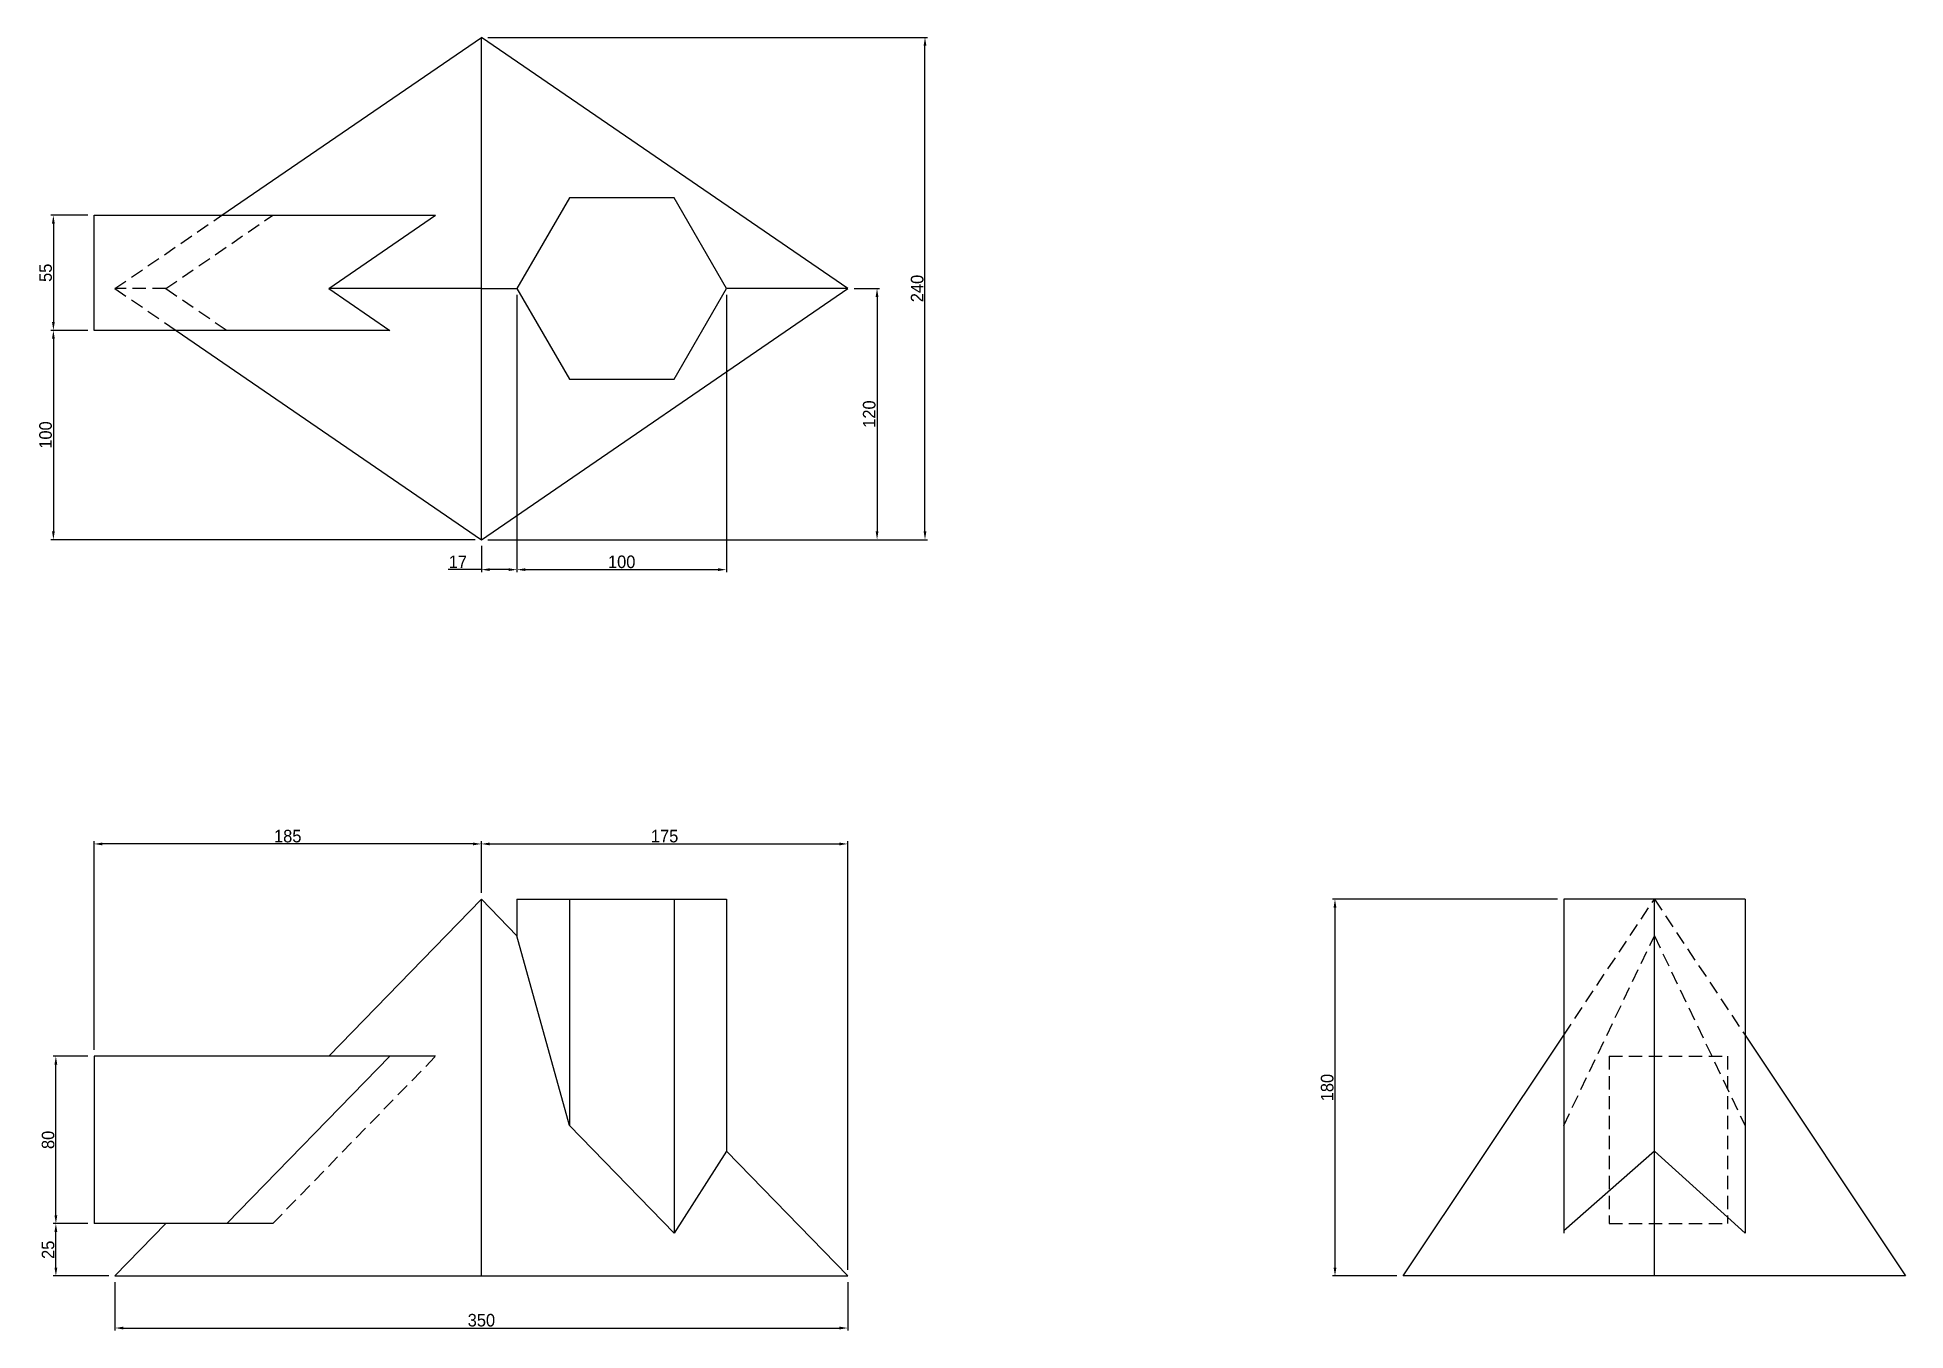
# Model space of a CAD drawing. Header units: millimetres. Extents: x 187 to 1080, y 191 to 809.
import ezdxf

# ---------------------------------------------------------------- set-up
doc = ezdxf.new("R2010")
doc.units = ezdxf.units.MM
doc.linetypes.add('HIDDEN', pattern=[9.525, 6.35, -3.175])
for name, color, linetype in [('dim', 1, 'Continuous'), ('hidden', 2, 'HIDDEN'), ('model', 7, 'Continuous')]:
    doc.layers.add(name, color=color, linetype=linetype)
doc.styles.get("Standard").update_dxf_attribs({"font": ''})
doc.styles.get('Standard').set_extended_font_data('Gulim')
doc.dimstyles.new('ISO-25', dxfattribs={"dimtxt": 6, "dimasz": 4, "dimexe": 1.25, "dimexo": 3, "dimtad": 1, "dimtxsty": 'Standard', "dimcen": 2.5, "dimadec": 0, "dimazin": 0, "dimtfac": 1, "dimtmove": 0, "dimatfit": 3, "dimfxl": 1, "dimarcsym": 0})

# ---------------------------------------------------------------- blocks, each defined once
blk = doc.blocks.new('*D6')
at = {"layer": 'Defpoints', "color": 0, "transparency": 16777216}
for p in [(916.24, 397.37), (806.99, 217.37), (839.54, 217.37)]:
    blk.add_point(p, dxfattribs=at)
at = {"layer": 'dim', "color": 0, "lineweight": -2, "transparency": 16777216}
for p, q in [((913.24, 397.37), (805.74, 397.37)), ((806.99, 393.37), (806.99, 221.37)), ((836.54, 217.37), (805.74, 217.37))]:
    blk.add_line(p, q, dxfattribs=at)
at = {"layer": 'dim', "color": 0, "transparency": 16777216}
for points in [[(806.32, 393.37), (807.66, 393.37), (806.99, 397.37)], [(806.32, 221.37), (807.66, 221.37), (806.99, 217.37)]]:
    blk.add_solid(points, dxfattribs=at)
at = {"layer": 'dim', "color": 0, "transparency": 16777216, "insert": (803.28, 307.37), "char_height": 6, "attachment_point": 5, "rotation": 90}
blk.add_mtext('180', dxfattribs=at)
blk = doc.blocks.new('*D7')
at = {"layer": 'Defpoints', "color": 0, "transparency": 16777216}
for p in [(574.31, 423.77), (399.31, 397.37), (574.31, 217.37)]:
    blk.add_point(p, dxfattribs=at)
at = {"layer": 'dim', "color": 0, "lineweight": -2, "transparency": 16777216}
for p, q in [((399.31, 400.37), (399.31, 425.02)), ((403.31, 423.77), (570.31, 423.77)), ((574.31, 220.37), (574.31, 425.02))]:
    blk.add_line(p, q, dxfattribs=at)
at = {"layer": 'dim', "color": 0, "transparency": 16777216}
for points in [[(403.31, 424.43), (403.31, 423.1), (399.31, 423.77)], [(570.31, 424.43), (570.31, 423.1), (574.31, 423.77)]]:
    blk.add_solid(points, dxfattribs=at)
at = {"layer": 'dim', "color": 0, "transparency": 16777216, "insert": (486.81, 427.48), "char_height": 6, "attachment_point": 5}
blk.add_mtext('175', dxfattribs=at)
blk = doc.blocks.new('*D8')
at = {"layer": 'Defpoints', "color": 0, "transparency": 16777216}
for p in [(214.31, 423.77), (399.31, 397.37), (214.31, 322.37)]:
    blk.add_point(p, dxfattribs=at)
at = {"layer": 'dim', "color": 0, "lineweight": -2, "transparency": 16777216}
for p, q in [((214.31, 325.37), (214.31, 425.02)), ((395.31, 423.77), (218.31, 423.77)), ((399.31, 400.37), (399.31, 425.02))]:
    blk.add_line(p, q, dxfattribs=at)
at = {"layer": 'dim', "color": 0, "transparency": 16777216}
for points in [[(218.31, 424.43), (218.31, 423.1), (214.31, 423.77)], [(395.31, 424.43), (395.31, 423.1), (399.31, 423.77)]]:
    blk.add_solid(points, dxfattribs=at)
at = {"layer": 'dim', "color": 0, "transparency": 16777216, "insert": (306.81, 427.48), "char_height": 6, "attachment_point": 5}
blk.add_mtext('185', dxfattribs=at)
blk = doc.blocks.new('*D9')
at = {"layer": 'Defpoints', "color": 0, "transparency": 16777216}
for p in [(224.31, 217.37), (574.31, 217.37), (574.31, 192.49)]:
    blk.add_point(p, dxfattribs=at)
at = {"layer": 'dim', "color": 0, "lineweight": -2, "transparency": 16777216}
for p, q in [((224.31, 214.37), (224.31, 191.24)), ((574.31, 214.37), (574.31, 191.24)), ((228.31, 192.49), (570.31, 192.49))]:
    blk.add_line(p, q, dxfattribs=at)
at = {"layer": 'dim', "color": 0, "transparency": 16777216}
for points in [[(228.31, 193.15), (228.31, 191.82), (224.31, 192.49)], [(570.31, 193.15), (570.31, 191.82), (574.31, 192.49)]]:
    blk.add_solid(points, dxfattribs=at)
at = {"layer": 'dim', "color": 0, "transparency": 16777216, "insert": (399.31, 196.19), "char_height": 6, "attachment_point": 5}
blk.add_mtext('350', dxfattribs=at)
blk = doc.blocks.new('*D10')
at = {"layer": 'Defpoints', "color": 0, "transparency": 16777216}
for p in [(196.07, 242.37), (214.31, 242.37), (224.31, 217.37)]:
    blk.add_point(p, dxfattribs=at)
at = {"layer": 'dim', "color": 0, "lineweight": -2, "transparency": 16777216}
for p, q in [((211.31, 242.37), (194.82, 242.37)), ((196.07, 221.37), (196.07, 238.37)), ((221.31, 217.37), (194.82, 217.37))]:
    blk.add_line(p, q, dxfattribs=at)
at = {"layer": 'dim', "color": 0, "transparency": 16777216}
for points in [[(195.4, 238.37), (196.74, 238.37), (196.07, 242.37)], [(195.4, 221.37), (196.74, 221.37), (196.07, 217.37)]]:
    blk.add_solid(points, dxfattribs=at)
at = {"layer": 'dim', "color": 0, "transparency": 16777216, "insert": (192.37, 229.87), "char_height": 6, "attachment_point": 5, "rotation": 90}
blk.add_mtext('25', dxfattribs=at)
blk = doc.blocks.new('*D5')
at = {"layer": 'Defpoints', "color": 0, "transparency": 16777216}
for p in [(196.07, 322.37), (214.31, 322.37), (214.31, 242.37)]:
    blk.add_point(p, dxfattribs=at)
at = {"layer": 'dim', "color": 0, "lineweight": -2, "transparency": 16777216}
for p, q in [((211.31, 322.37), (194.82, 322.37)), ((196.07, 246.37), (196.07, 318.37)), ((211.31, 242.37), (194.82, 242.37))]:
    blk.add_line(p, q, dxfattribs=at)
at = {"layer": 'dim', "color": 0, "transparency": 16777216}
for points in [[(195.4, 318.37), (196.74, 318.37), (196.07, 322.37)], [(195.4, 246.37), (196.74, 246.37), (196.07, 242.37)]]:
    blk.add_solid(points, dxfattribs=at)
at = {"layer": 'dim', "color": 0, "transparency": 16777216, "insert": (192.37, 282.37), "char_height": 6, "attachment_point": 5, "rotation": 90}
blk.add_mtext('80', dxfattribs=at)
blk = doc.blocks.new('*D11')
at = {"layer": 'Defpoints', "color": 0, "transparency": 16777216}
for p in [(214.31, 724.14), (194.88, 669.14), (214.31, 669.14)]:
    blk.add_point(p, dxfattribs=at)
at = {"layer": 'dim', "color": 0, "lineweight": -2, "transparency": 16777216}
for p, q in [((211.31, 724.14), (193.63, 724.14)), ((194.88, 720.14), (194.88, 673.14)), ((211.31, 669.14), (193.63, 669.14))]:
    blk.add_line(p, q, dxfattribs=at)
at = {"layer": 'dim', "color": 0, "transparency": 16777216}
for points in [[(194.21, 720.14), (195.55, 720.14), (194.88, 724.14)], [(194.21, 673.14), (195.55, 673.14), (194.88, 669.14)]]:
    blk.add_solid(points, dxfattribs=at)
at = {"layer": 'dim', "color": 0, "transparency": 16777216, "insert": (191.18, 696.64), "char_height": 6, "attachment_point": 5, "rotation": 90}
blk.add_mtext('55', dxfattribs=at)
blk = doc.blocks.new('*D12')
at = {"layer": 'Defpoints', "color": 0, "transparency": 16777216}
for p in [(214.31, 669.14), (194.88, 569.14), (399.31, 569.14)]:
    blk.add_point(p, dxfattribs=at)
at = {"layer": 'dim', "color": 0, "lineweight": -2, "transparency": 16777216}
for p, q in [((211.31, 669.14), (193.63, 669.14)), ((194.88, 665.14), (194.88, 573.14)), ((396.31, 569.14), (193.63, 569.14))]:
    blk.add_line(p, q, dxfattribs=at)
at = {"layer": 'dim', "color": 0, "transparency": 16777216}
for points in [[(194.21, 665.14), (195.55, 665.14), (194.88, 669.14)], [(194.21, 573.14), (195.55, 573.14), (194.88, 569.14)]]:
    blk.add_solid(points, dxfattribs=at)
at = {"layer": 'dim', "color": 0, "transparency": 16777216, "insert": (191.17, 619.14), "char_height": 6, "attachment_point": 5, "rotation": 90}
blk.add_mtext('100', dxfattribs=at)
blk = doc.blocks.new('*D13')
at = {"layer": 'Defpoints', "color": 0, "transparency": 16777216}
for p in [(416.31, 689.14), (399.31, 569.14), (416.31, 554.82)]:
    blk.add_point(p, dxfattribs=at)
at = {"layer": 'dim', "color": 0, "lineweight": -2, "transparency": 16777216}
for p, q in [((416.31, 686.14), (416.31, 553.57)), ((399.31, 566.14), (399.31, 553.57)), ((399.31, 554.82), (383.49, 554.82)), ((412.31, 554.82), (403.31, 554.82))]:
    blk.add_line(p, q, dxfattribs=at)
at = {"layer": 'dim', "color": 0, "transparency": 16777216}
for points in [[(403.31, 555.49), (403.31, 554.16), (399.31, 554.82)], [(412.31, 555.49), (412.31, 554.16), (416.31, 554.82)]]:
    blk.add_solid(points, dxfattribs=at)
at = {"layer": 'dim', "color": 0, "transparency": 16777216, "insert": (388.06, 558.53), "char_height": 6, "attachment_point": 5}
blk.add_mtext('17', dxfattribs=at)
blk = doc.blocks.new('*D14')
at = {"layer": 'Defpoints', "color": 0, "transparency": 16777216}
for p in [(416.31, 689.14), (516.31, 689.14), (516.31, 554.82)]:
    blk.add_point(p, dxfattribs=at)
at = {"layer": 'dim', "color": 0, "lineweight": -2, "transparency": 16777216}
for p, q in [((416.31, 686.14), (416.31, 553.57)), ((516.31, 686.14), (516.31, 553.57)), ((420.31, 554.82), (512.31, 554.82))]:
    blk.add_line(p, q, dxfattribs=at)
at = {"layer": 'dim', "color": 0, "transparency": 16777216}
for points in [[(420.31, 555.49), (420.31, 554.16), (416.31, 554.82)], [(512.31, 555.49), (512.31, 554.16), (516.31, 554.82)]]:
    blk.add_solid(points, dxfattribs=at)
at = {"layer": 'dim', "color": 0, "transparency": 16777216, "insert": (466.31, 558.53), "char_height": 6, "attachment_point": 5}
blk.add_mtext('100', dxfattribs=at)
blk = doc.blocks.new('*D15')
at = {"layer": 'Defpoints', "color": 0, "transparency": 16777216}
for p in [(574.31, 689.14), (399.31, 569.14), (588.27, 569.14)]:
    blk.add_point(p, dxfattribs=at)
at = {"layer": 'dim', "color": 0, "lineweight": -2, "transparency": 16777216}
for p, q in [((577.31, 689.14), (589.52, 689.14)), ((588.27, 685.14), (588.27, 573.14)), ((402.31, 569.14), (589.52, 569.14))]:
    blk.add_line(p, q, dxfattribs=at)
at = {"layer": 'dim', "color": 0, "transparency": 16777216}
for points in [[(587.6, 685.14), (588.93, 685.14), (588.27, 689.14)], [(587.6, 573.14), (588.93, 573.14), (588.27, 569.14)]]:
    blk.add_solid(points, dxfattribs=at)
at = {"layer": 'dim', "color": 0, "transparency": 16777216, "insert": (584.56, 629.14), "char_height": 6, "attachment_point": 5, "rotation": 90}
blk.add_mtext('120', dxfattribs=at)
blk = doc.blocks.new('*D16')
at = {"layer": 'Defpoints', "color": 0, "transparency": 16777216}
for p in [(399.31, 809.14), (611.17, 809.14), (399.31, 569.14)]:
    blk.add_point(p, dxfattribs=at)
at = {"layer": 'dim', "color": 0, "lineweight": -2, "transparency": 16777216}
for p, q in [((402.31, 809.14), (612.42, 809.14)), ((611.17, 573.14), (611.17, 805.14)), ((402.31, 569.14), (612.42, 569.14))]:
    blk.add_line(p, q, dxfattribs=at)
at = {"layer": 'dim', "color": 0, "transparency": 16777216}
for points in [[(610.5, 805.14), (611.84, 805.14), (611.17, 809.14)], [(610.5, 573.14), (611.84, 573.14), (611.17, 569.14)]]:
    blk.add_solid(points, dxfattribs=at)
at = {"layer": 'dim', "color": 0, "transparency": 16777216, "insert": (607.46, 689.14), "char_height": 6, "attachment_point": 5, "rotation": 90}
blk.add_mtext('240', dxfattribs=at)

msp = doc.modelspace()

# ---------------------------------------------------------------- linework, layer by layer
at = {"layer": 'hidden'}
for p, q in [((224.31, 689.137), (275.352, 724.137)), ((248.616, 689.137), (299.657, 724.137)), ((248.616, 689.137), (224.31, 689.137)), ((224.31, 689.137), (253.477, 669.137)), ((248.616, 689.137), (277.782, 669.137)), ((916.238, 332.423), (959.54, 397.375)), ((959.54, 397.375), (1002.841, 332.423)), ((916.238, 289.223), (959.54, 379.889)), ((959.54, 379.889), (1002.841, 289.223)), ((299.657, 242.375), (377.435, 322.375)), ((937.889, 322.375), (994.54, 322.375)), ((937.889, 322.375), (937.889, 242.375)), ((994.54, 322.375), (994.54, 242.375)), ((937.889, 242.375), (994.54, 242.375))]:
    msp.add_line(p, q, dxfattribs=at)
at = {"layer": 'model'}
for p, q in [((275.352, 724.137), (399.31, 809.137)), ((399.31, 569.137), (399.31, 809.137)), ((574.31, 689.137), (399.31, 809.137)), ((214.31, 669.137), (214.31, 724.137)), ((214.31, 724.137), (377.435, 724.137)), ((326.394, 689.137), (377.435, 724.137)), ((326.394, 689.137), (355.56, 669.137)), ((399.31, 689.137), (326.394, 689.137)), ((399.31, 569.137), (574.31, 689.137)), ((399.31, 689.137), (416.31, 689.137)), ((574.31, 689.137), (516.31, 689.137)), ((355.56, 669.137), (214.31, 669.137)), ((253.477, 669.137), (399.31, 569.137)), ((326.394, 322.375), (399.31, 397.375)), ((399.31, 217.375), (399.31, 397.375)), ((416.31, 379.889), (399.31, 397.375)), ((416.31, 397.375), (416.31, 379.889)), ((416.31, 397.375), (516.31, 397.375)), ((441.31, 397.375), (441.31, 289.223)), ((491.31, 397.375), (491.31, 237.794)), ((516.31, 397.375), (516.31, 277.032)), ((916.238, 397.375), (916.238, 238.894)), ((1002.841, 397.375), (916.238, 397.375)), ((959.54, 217.375), (959.54, 397.375)), ((1002.841, 397.375), (1002.841, 237.794)), ((441.31, 289.223), (416.31, 379.889)), ((839.54, 217.375), (916.238, 332.423)), ((916.238, 332.423), (916.238, 237.794)), ((1002.841, 332.423), (1079.54, 217.375)), ((377.435, 322.375), (214.31, 322.375)), ((214.31, 322.375), (214.31, 242.375)), ((277.782, 242.375), (355.56, 322.375)), ((491.31, 237.794), (441.31, 289.223)), ((516.31, 277.032), (491.31, 237.794)), ((574.31, 217.375), (516.31, 277.032)), ((959.54, 277.032), (916.238, 238.894)), ((959.54, 277.032), (1002.841, 237.794)), ((299.657, 242.375), (214.31, 242.375)), ((224.31, 217.375), (248.616, 242.375)), ((224.31, 217.375), (399.31, 217.375)), ((399.31, 217.375), (574.31, 217.375)), ((1079.54, 217.375), (839.54, 217.375))]:
    msp.add_line(p, q, dxfattribs=at)
msp.add_lwpolyline([(416.31, 689.137), (441.31, 645.836), (491.31, 645.836), (516.31, 689.137), (491.31, 732.438), (441.31, 732.438)], close=True, dxfattribs=at)

# ---------------------------------------------------------------- dimensions: what is measured, and where the dimension line sits
at = {"layer": 'dim'}
for base, p1, p2, picture, middle in [((611.169, 809.137), (399.31, 569.137), (399.31, 809.137), '*D16', (607.464, 689.137)), ((194.879, 669.137), (214.31, 724.137), (214.31, 669.137), '*D11', (191.182, 696.637)), ((588.268, 569.137), (574.31, 689.137), (399.31, 569.137), '*D15', (584.559, 629.137)), ((194.879, 569.137), (214.31, 669.137), (399.31, 569.137), '*D12', (191.17, 619.137)), ((806.989, 217.375), (916.238, 397.375), (839.54, 217.375), '*D6', (803.28, 307.375)), ((196.07, 322.375), (214.31, 242.375), (214.31, 322.375), '*D5', (192.369, 282.375)), ((196.07, 242.375), (224.31, 217.375), (214.31, 242.375), '*D10', (192.369, 229.875))]:
    dim = msp.add_linear_dim(base=base, p1=p1, p2=p2, angle=90, dimstyle='ISO-25', dxfattribs=at)
    dim.commit()
    dim.dimension.update_dxf_attribs({"geometry": picture, "text_midpoint": middle})
dim = msp.add_linear_dim(base=(416.31, 554.825), p1=(399.31, 569.137), p2=(416.31, 689.137), dimstyle='ISO-25', dxfattribs=at)
dim.commit()
dim.dimension.update_dxf_attribs({"geometry": '*D13', "text_midpoint": (388.058, 554.825), "dimtype": 160})
for base, p1, p2, picture, middle in [((516.31, 554.825), (416.31, 689.137), (516.31, 689.137), '*D14', (466.31, 558.533)), ((214.31, 423.767), (399.31, 397.375), (214.31, 322.375), '*D8', (306.81, 427.476)), ((574.31, 423.767), (399.31, 397.375), (574.31, 217.375), '*D7', (486.81, 427.476)), ((574.31, 192.487), (224.31, 217.375), (574.31, 217.375), '*D9', (399.31, 196.187))]:
    dim = msp.add_linear_dim(base=base, p1=p1, p2=p2, dimstyle='ISO-25', dxfattribs=at)
    dim.commit()
    dim.dimension.update_dxf_attribs({"geometry": picture, "text_midpoint": middle})

doc.saveas('drawing.dxf')
